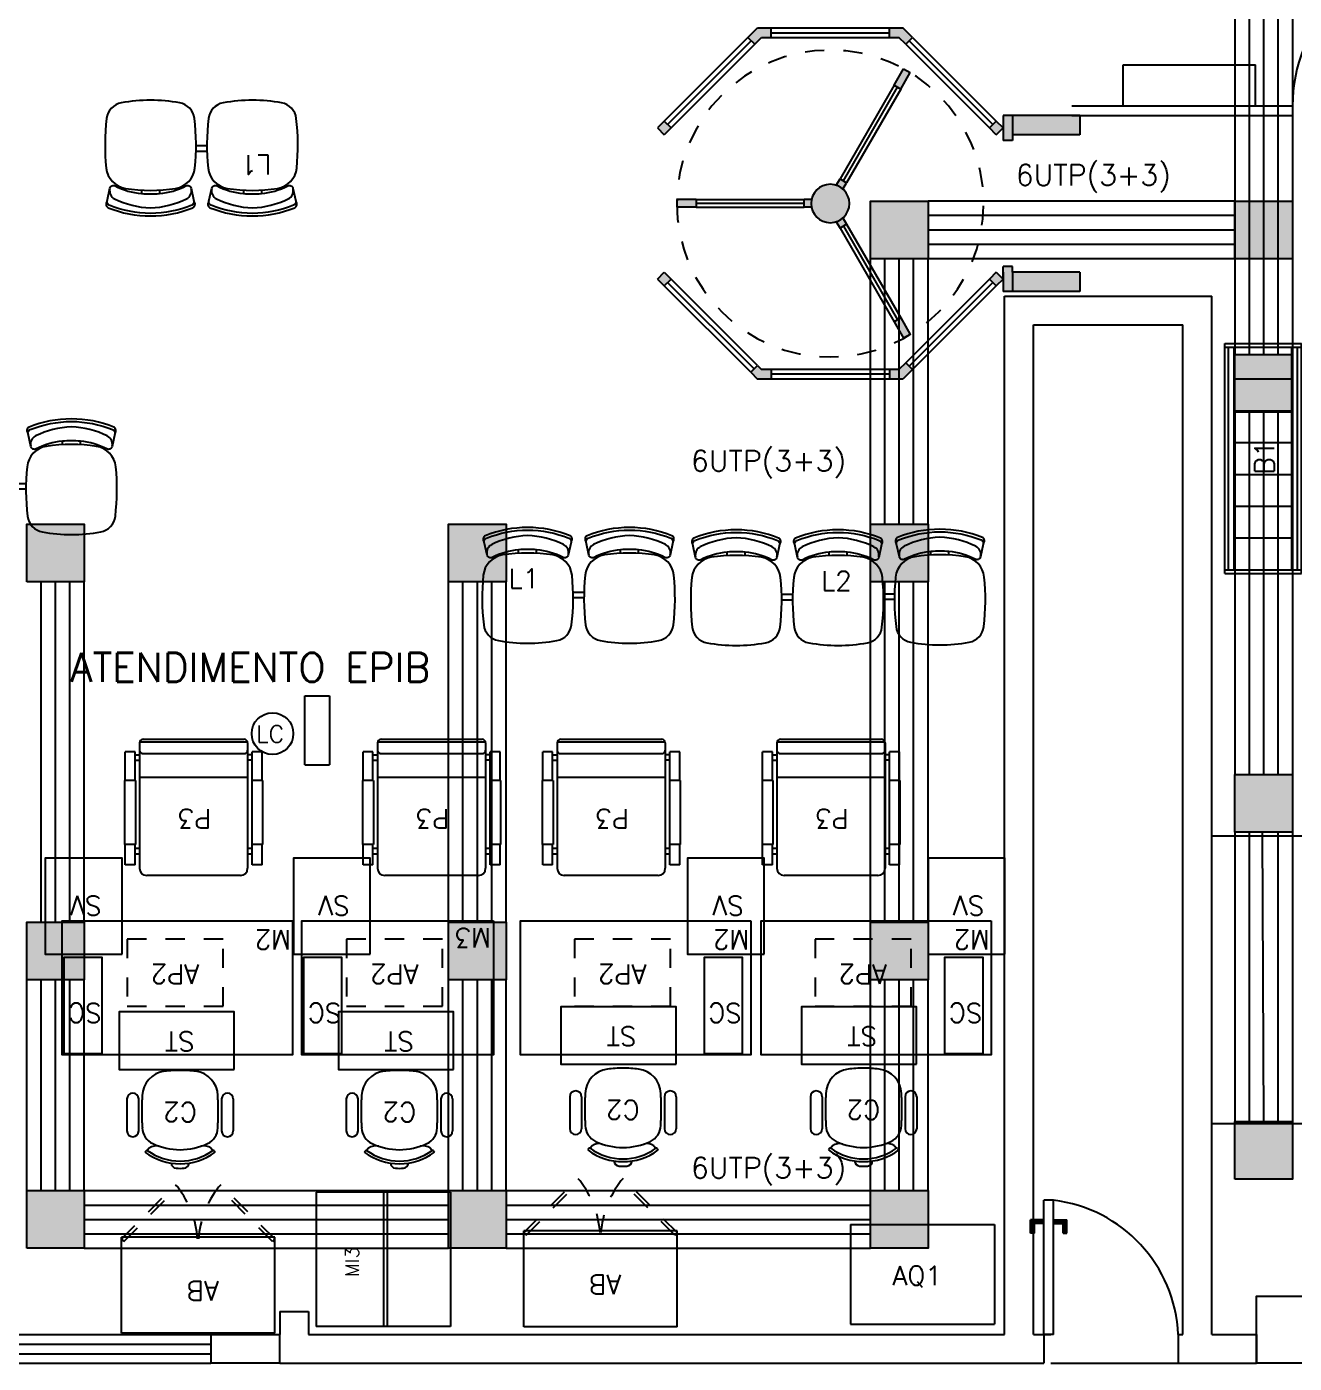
# Model space of a CAD drawing. Extents: x 16 to 124, y 36 to 90.
# Drawn here: x 109.15 to 115.76, y 65.8 to 72.77 of the extents above; entities that cross this region are included whole.
import ezdxf

# ---------------------------------------------------------------- set-up
doc = ezdxf.new("R2010")
doc.units = 0
doc.header["$LTSCALE"] = 0.02
doc.linetypes.add('HIDDEN', pattern=[0.375, 0.25, -0.125])
doc.linetypes.add('HIDDEN2', pattern=[0.1875, 0.125, -0.0625])
doc.layers.get('0').update_dxf_attribs({"linetype": 'CONTINUOUS'})
for name, color, linetype in [('42-TEXTO', 1, 'CONTINUOUS'), ('ACESSORIOS', 6, 'CONTINUOUS'), ('BLOCOS', 1, 'CONTINUOUS'), ('CADEIRAS', 6, 'CONTINUOUS'), ('CAIXAS', 7, 'CONTINUOUS'), ('CANALETAS', 4, 'CONTINUOUS'), ('CODIGO', 6, 'CONTINUOUS'), ('DIVISORIA', 5, 'CONTINUOUS'), ('DIVTETO', 5, 'CONTINUOUS'), ('ESQUAD-SOLID', 6, 'CONTINUOUS'), ('ESQUADRIA', 1, 'CONTINUOUS'), ('ESQUADRIA-F', 6, 'CONTINUOUS'), ('ESQUADRIAS-F', 2, 'CONTINUOUS'), ('ESQUADRIAS-G', 1, 'CONTINUOUS'), ('MESAS', 1, 'CONTINUOUS'), ('PAREDES', 7, 'CONTINUOUS'), ('PISO', 6, 'CONTINUOUS'), ('SUBPORTICO', 6, 'CONTINUOUS'), ('TEXTO', 7, 'CONTINUOUS')]:
    doc.layers.add(name, color=color, linetype=linetype)
doc.styles.add('COTAS', font='romans.shx', dxfattribs={"width": 0.75})
doc.styles.add('ROMANS', font='simplex.shx')

# ---------------------------------------------------------------- blocks, each defined once
blk = doc.blocks.new('MI3')
at = {"layer": 'MESAS'}
for p, q in [((0.7, 0), (0, 0)), ((0, -0.7), (0, 0)), ((0.7, -0.7), (0.7, 0)), ((0.7, -0.35), (0, -0.35)), ((0.7, -0.37), (0, -0.37)), ((0.7, -0.7), (0, -0.7))]:
    blk.add_line(p, q, dxfattribs=at)
at = {"layer": 'CODIGO', "style": 'ROMANS'}
blk.add_text('MI3', height=0.07, dxfattribs=at).set_placement((0.2581, -0.2223, -0.64))
blk = doc.blocks.new('A$C7B783AE8')
at = {"layer": 'ESQUADRIAS-F'}
blk.add_arc((-0.0332, 0.7376), 0.7384, 272.57372, 353.18409, dxfattribs=at)
at = {"layer": 'ESQUADRIAS-G'}
for p, q in [((0.5284, 0.75), (0.5284, 0.77)), ((0.5284, 0.77), (0.5984, 0.77)), ((0.5984, 0.7), (0.5984, 0.77)), ((0, 0.7), (0.7, 0.7)), ((0, 0.65), (0, 0.7)), ((0.5284, 0.75), (0.5784, 0.75)), ((0.5784, 0.7), (0.5784, 0.75)), ((0.7, 0.65), (0.7, 0.7)), ((0, 0.65), (0.7, 0.65)), ((0.5784, 0.65), (0.5784, 0.6)), ((0.5984, 0.65), (0.5984, 0.58)), ((0.5284, 0.6), (0.5784, 0.6)), ((0.5284, 0.6), (0.5284, 0.58)), ((0.5284, 0.58), (0.5984, 0.58))]:
    blk.add_line(p, q, dxfattribs=at)
for points in [[(0.5284, 0.75), (0.5784, 0.75), (0.5284, 0.77), (0.5984, 0.77)], [(0.5984, 0.7), (0.5984, 0.77), (0.5784, 0.7), (0.5784, 0.75)], [(0.5984, 0.58), (0.5984, 0.65), (0.5784, 0.6), (0.5784, 0.65)], [(0.5284, 0.58), (0.5984, 0.58), (0.5284, 0.6), (0.5784, 0.6)]]:
    blk.add_solid(points, dxfattribs=at)
blk = doc.blocks.new('PORTA-GIRA')
at = {"layer": 'ESQUAD-SOLID'}
h = blk.add_hatch(color=256, dxfattribs=at)
h.paths.add_polyline_path([(0.1, 2.1667), (0.0646, 2.2021), (0.0293, 2.1667), (0.0646, 2.1314)])
h.paths.add_polyline_path([(-0.3718, 1.695), (-0.4071, 1.7303), (-0.4571, 1.6803), (-0.4571, 1.6096), (-0.4071, 1.6096), (-0.4071, 1.6596)])
h.paths.add_polyline_path([(0.4786, 2.1008, 0.012502), (0.4386, 2.1008), (0.4386, 2.001), (0.4786, 2.001)])
h.paths.add_polyline_path([(0.8525, 2.2021), (0.8172, 2.1667), (0.8525, 2.1314), (0.8879, 2.1667)])
h.paths.add_polyline_path([(1.3743, 1.6803), (1.3389, 1.7157), (1.3036, 1.6803), (1.3243, 1.6596), (1.3243, 1.6096), (1.3743, 1.6096)])
h.paths.add_polyline_path([(1.3743, 0.9925), (1.3243, 0.9925), (1.3243, 0.9425), (1.2889, 0.9071), (1.3243, 0.8718), (1.3743, 0.9218)])
h.paths.add_polyline_path([(0.8525, 0.4707), (0.8172, 0.4354), (0.8525, 0.4), (0.8879, 0.4354)])
h.paths.add_polyline_path([(0.0646, 0.4707), (0.0293, 0.4354), (0.0646, 0.4), (0.1, 0.4354)])
h.paths.add_polyline_path([(-0.3718, 0.9071), (-0.4071, 0.9425), (-0.4071, 0.9925), (-0.4571, 0.9925), (-0.4571, 0.9218), (-0.4071, 0.8718)])
h.paths.add_polyline_path([(-0.1376, 0.9337), (-0.1576, 0.9684), (-0.244, 0.9185, 0.012502), (-0.224, 0.8838)])
h.paths.add_polyline_path([(1.0748, 0.9684), (1.0548, 0.9337), (1.1412, 0.8838, 0.012502), (1.1612, 0.9185)])
h.paths.add_polyline_path([(0.5586, 1.301, 1), (0.3586, 1.301, 1)])
h.paths.add_polyline_path([(0.1, 0.35), (0, 0.35), (0, 0), (0.1, 0)])
h.paths.add_polyline_path([(0.13, 0.4), (0.0646, 0.4), (0, 0.4), (0, 0.35), (0.1, 0.35), (0.13, 0.35)])
h.paths.add_polyline_path([(0.9172, 0.4), (0.8172, 0.4), (0.7872, 0.4), (0.7872, 0.35), (0.8172, 0.35), (0.9172, 0.35)])
h.paths.add_polyline_path([(0.9172, 0.35), (0.8172, 0.35), (0.8172, 0), (0.9172, 0)])
h.paths.add_polyline_path([(0.4786, 1.4376), (0.4386, 1.4376), (0.4386, 1.399, -0.101021), (0.4786, 1.399)])
h.paths.add_polyline_path([(0.5869, 1.2501), (0.5534, 1.2694, -0.101021), (0.5334, 1.2347), (0.5669, 1.2154)])
h.paths.add_polyline_path([(0.3637, 1.2694), (0.3303, 1.2501), (0.3503, 1.2154), (0.3837, 1.2347, -0.101021)])
at = {"layer": 'ESQUADRIA'}
for p, q in [((0.0293, 2.1667), (0.0646, 2.2021)), ((0.0293, 2.1667), (0.0646, 2.1314)), ((0.0646, 2.2021), (0.1, 2.1667)), ((0.0646, 2.1314), (0.1, 2.1667)), ((0.8525, 2.2021), (0.8172, 2.1667)), ((0.8172, 2.1667), (0.8525, 2.1314)), ((0.8525, 2.2021), (0.8879, 2.1667)), ((0.8879, 2.1667), (0.8525, 2.1314)), ((-0.3894, 1.7127), (0.047, 2.149)), ((0.4386, 2.001), (0.4386, 2.101)), ((0.4386, 2.101), (0.4786, 2.101)), ((0.4786, 2.001), (0.4786, 2.101)), ((1.3212, 1.698), (0.8702, 2.149)), ((0.4386, 2.001), (0.4786, 2.001)), ((0.4586, 1.4376), (0.4586, 2.001)), ((-0.4071, 1.7303), (-0.4571, 1.6803)), ((-0.4571, 1.6803), (-0.4571, 1.6096)), ((-0.4071, 1.7303), (-0.3718, 1.695)), ((-0.3718, 1.695), (-0.4071, 1.6596)), ((1.3389, 1.7157), (1.3036, 1.6803)), ((1.3036, 1.6803), (1.3243, 1.6596)), ((1.3389, 1.7157), (1.3743, 1.6803)), ((1.3743, 1.6096), (1.3743, 1.6803)), ((-0.4071, 1.6096), (-0.4571, 1.6096)), ((-0.4321, 1.6096), (-0.4321, 0.9925)), ((-0.4071, 1.6596), (-0.4071, 1.6096)), ((1.3243, 1.6096), (1.3243, 1.6596)), ((1.3243, 1.6096), (1.3743, 1.6096)), ((1.3493, 0.9925), (1.3493, 1.6096)), ((0.4786, 1.4376), (0.4386, 1.4376)), ((0.4386, 1.399), (0.4386, 1.4376)), ((0.4786, 1.399), (0.4786, 1.4376)), ((0.3637, 1.2694), (0.3303, 1.2501)), ((0.5534, 1.2694), (0.5869, 1.2501)), ((0.3403, 1.2327), (-0.1476, 0.951)), ((0.3303, 1.2501), (0.3503, 1.2154)), ((0.3837, 1.2347), (0.3503, 1.2154)), ((0.5334, 1.2347), (0.5669, 1.2154)), ((0.5669, 1.2154), (0.5869, 1.2501)), ((0.5769, 1.2327), (1.0648, 0.951)), ((-0.4571, 0.9925), (-0.4571, 0.9218)), ((-0.4071, 0.9925), (-0.4571, 0.9925)), ((-0.4071, 0.9925), (-0.4071, 0.9425)), ((1.3243, 0.9425), (1.3243, 0.9925)), ((1.3243, 0.9925), (1.3743, 0.9925)), ((1.3743, 0.9218), (1.3743, 0.9925)), ((-0.4071, 0.8718), (-0.4571, 0.9218)), ((-0.3718, 0.9071), (-0.4071, 0.9425)), ((-0.3718, 0.9071), (-0.4071, 0.8718)), ((-0.1576, 0.9684), (-0.2442, 0.9184)), ((-0.2442, 0.9184), (-0.2242, 0.8837)), ((-0.1376, 0.9337), (-0.2242, 0.8837)), ((-0.1576, 0.9684), (-0.1376, 0.9337)), ((1.0548, 0.9337), (1.0748, 0.9684)), ((1.0548, 0.9337), (1.1414, 0.8837)), ((1.0748, 0.9684), (1.1614, 0.9184)), ((1.1414, 0.8837), (1.1614, 0.9184)), ((1.2889, 0.9071), (1.3243, 0.9425)), ((1.2889, 0.9071), (1.3243, 0.8718)), ((1.3243, 0.8718), (1.3743, 0.9218)), ((-0.3894, 0.8894), (0.047, 0.453)), ((0.8702, 0.453), (1.3066, 0.8894)), ((0.0646, 0.4707), (0.0293, 0.4354)), ((0.0646, 0.4), (0.0293, 0.4354)), ((0.1, 0.4354), (0.0646, 0.4707)), ((0.1, 0.4354), (0.0646, 0.4)), ((0.8172, 0.4354), (0.8525, 0.4707)), ((0.8172, 0.4354), (0.8525, 0.4)), ((0.8525, 0.4707), (0.8879, 0.4354)), ((0.8525, 0.4), (0.8879, 0.4354)), ((0, 0), (0, 0.4)), ((0, 0.4), (0.1, 0.4)), ((0, 0.35), (0.1, 0.35)), ((0.0646, 0.4), (0.13, 0.4)), ((0.1, 0), (0.1, 0.35)), ((0.1, 0.35), (0.13, 0.35)), ((0.13, 0.35), (0.13, 0.4)), ((0.7872, 0.35), (0.7872, 0.4)), ((0.8525, 0.4), (0.7872, 0.4)), ((0.8172, 0.35), (0.7872, 0.35)), ((0.8172, 0.4), (0.9172, 0.4)), ((0.8172, 0), (0.8172, 0.35)), ((0.8172, 0.35), (0.9172, 0.35)), ((0.9172, 0), (0.9172, 0.4)), ((0, 0), (0.1, 0)), ((0.8172, 0), (0.9172, 0))]:
    blk.add_line(p, q, dxfattribs=at)
blk.add_circle((0.4586, 1.301), 0.1, dxfattribs=at)
at = {"layer": 'ESQUADRIA-F'}
for p, q in [((-0.4071, 1.7303), (0.0293, 2.1667)), ((1.3389, 1.7157), (0.8879, 2.1667)), ((-0.3718, 1.695), (0.0646, 2.1314)), ((1.3036, 1.6803), (0.8525, 2.1314)), ((0.4386, 2.001), (0.4386, 1.4376)), ((0.4786, 2.001), (0.4786, 1.4376)), ((-0.4571, 1.6096), (-0.4571, 0.9925)), ((-0.4071, 1.6096), (-0.4071, 0.9925)), ((1.3243, 0.9925), (1.3243, 1.6096)), ((1.3743, 0.9925), (1.3743, 1.6096)), ((-0.1576, 0.9684), (0.3303, 1.2501)), ((-0.1376, 0.9337), (0.3503, 1.2154)), ((0.5669, 1.2154), (1.0548, 0.9337)), ((0.5869, 1.2501), (1.0748, 0.9684)), ((-0.3718, 0.9071), (0.0646, 0.4707)), ((0.8525, 0.4707), (1.2889, 0.9071)), ((-0.4071, 0.8718), (0.0293, 0.4354)), ((0.8879, 0.4354), (1.3243, 0.8718))]:
    blk.add_line(p, q, dxfattribs=at)
at = {"layer": 'PISO', "linetype": 'HIDDEN'}
blk.add_circle((0.4586, 1.301), 0.8, dxfattribs=at)
blk = doc.blocks.new('AB')
at = {"layer": 'CODIGO', "linetype": 'HIDDEN2'}
for p, q in [((0.0127, -0.4782), (0.2937, -0.7602)), ((0.7873, -0.4782), (0.5063, -0.7602)), ((0, -0.491), (0.281, -0.7729)), ((0.8, -0.491), (0.519, -0.7729)), ((0.281, -0.7729), (0.2937, -0.7602)), ((0.519, -0.7729), (0.5063, -0.7602))]:
    blk.add_line(p, q, dxfattribs=at)
for centre, start, end in [((-0.0946, -0.4559), 321.91991, 355.92269), ((0.8946, -0.4559), 184.07731, 218.08009)]:
    blk.add_arc(centre, 0.4933, start, end, dxfattribs=at)
at = {"layer": 'MESAS'}
for p, q in [((0, 0), (0.8, 0)), ((0, 0), (0, -0.5)), ((0.8, 0), (0.8, -0.5)), ((0, -0.5), (0.013, -0.5)), ((0.013, -0.5), (0.782, -0.5)), ((0.782, -0.5), (0.8, -0.5)), ((0.8, -0.5), (0.787, -0.5))]:
    blk.add_line(p, q, dxfattribs=at)
at = {"layer": 'MESAS', "linetype": 'HIDDEN2'}
for p, q in [((0.0127, -0.4782), (0, -0.491)), ((0.7873, -0.4782), (0.8, -0.491))]:
    blk.add_line(p, q, dxfattribs=at)
at = {"layer": 'CODIGO', "style": 'ROMANS'}
blk.add_text('AB', height=0.1, dxfattribs=at).set_placement((0.291, -0.2702))
blk = doc.blocks.new('M2')
at = {"layer": 'MESAS'}
blk.add_lwpolyline([(0, 0), (0, 0.7), (1.2, 0.7), (1.2, 0)], close=True, dxfattribs=at)
at = {"layer": 'CODIGO', "style": 'ROMANS'}
blk.add_text('M2', height=0.1, dxfattribs=at).set_placement((0.0072, 0.0501))
blk = doc.blocks.new('ST')
at = {"layer": 'ACESSORIOS'}
blk.add_lwpolyline([(0, 0), (0, -0.3), (0.6, -0.3), (0.6, 0)], close=True, dxfattribs=at)
at = {"layer": 'CODIGO', "style": 'ROMANS'}
blk.add_text('ST', height=0.1, dxfattribs=at).set_placement((0.2067, -0.1973))
blk = doc.blocks.new('SC')
at = {"layer": 'ACESSORIOS'}
blk.add_lwpolyline([(0, 0), (0, -0.5), (0.2, -0.5), (0.2, 0)], close=True, dxfattribs=at)
at = {"layer": 'CODIGO', "style": 'ROMANS'}
blk.add_text('SC', height=0.1, dxfattribs=at).set_placement((0.0035, -0.2615))
blk = doc.blocks.new('SV')
at = {"layer": 'ACESSORIOS'}
blk.add_lwpolyline([(0, 0), (0, -0.5), (0.4, -0.5), (0.4, 0)], close=True, dxfattribs=at)
at = {"layer": 'CODIGO', "style": 'ROMANS'}
blk.add_text('SV', height=0.1, dxfattribs=at).set_placement((0.107, -0.3031))
blk = doc.blocks.new('A$C33302E0F')
at = {"layer": 'CADEIRAS'}
for p, q in [((0.1848, 0.4548), (0.1848, 0.4727)), ((0.2788, 0.4548), (0.2788, 0.4727)), ((0.7159, 0.4548), (0.7159, 0.4727)), ((0.8099, 0.4548), (0.8099, 0.4727)), ((1.247, 0.4578), (1.247, 0.4757)), ((1.341, 0.4578), (1.341, 0.4757)), ((0.4682, 0.2529), (0.5265, 0.2529)), ((0.4682, 0.2529), (0.4779, 0.2529)), ((0.4692, 0.2247), (0.5256, 0.2247)), ((0.9994, 0.2559), (1.0576, 0.2559)), ((1.0003, 0.2277), (1.0567, 0.2277))]:
    blk.add_line(p, q, dxfattribs=at)
for points in [[(0.4584, 0.5138, 0.481357), (0.4531, 0.5465, 0.097119), (0.2318, 0.5891, 0.097119), (0.0105, 0.5465, 0.481357), (0.0052, 0.5138)], [(0.1848, 0.4727, 0.100785), (0.0473, 0.4327, -0.49505), (0.0202, 0.4453), (0.0055, 0.5121, -0.365963), (0.0168, 0.5335, -0.0944), (0.2318, 0.5761, -0.0944), (0.4468, 0.5335, -0.365963), (0.4581, 0.5121), (0.4434, 0.4453, -0.49505), (0.4163, 0.4327, 0.100785), (0.2788, 0.4727, 0.100785)], [(0.9895, 0.5138, 0.481357), (0.9842, 0.5465, 0.097119), (0.7629, 0.5891, 0.097119), (0.5417, 0.5465, 0.481357), (0.5363, 0.5138)], [(0.7159, 0.4727, 0.100785), (0.5784, 0.4327, -0.49505), (0.5513, 0.4453), (0.5366, 0.5121, -0.365963), (0.548, 0.5335, -0.0944), (0.7629, 0.5761, -0.0944), (0.9779, 0.5335, -0.365963), (0.9892, 0.5121), (0.9746, 0.4453, -0.49505), (0.9475, 0.4327, 0.100785), (0.8099, 0.4727, 0.100785)], [(1.5206, 0.5168, 0.481357), (1.5153, 0.5495, 0.097119), (1.294, 0.5921, 0.097119), (1.0728, 0.5495, 0.481357), (1.0675, 0.5168)], [(1.247, 0.4757, 0.100785), (1.1095, 0.4357, -0.49505), (1.0824, 0.4483), (1.0677, 0.5151, -0.365963), (1.0791, 0.5365, -0.0944), (1.294, 0.5791, -0.0944), (1.509, 0.5365, -0.365963), (1.5203, 0.5151), (1.5057, 0.4483, -0.49505), (1.4786, 0.4357, 0.100785), (1.341, 0.4757, 0.100785)], [(0.444, 0.448, 0.344642), (0.419, 0.5003, 0.1068), (0.2318, 0.5474, 0.1068), (0.0446, 0.5003, 0.344642), (0.0196, 0.448)], [(0.9752, 0.448, 0.344642), (0.9501, 0.5003, 0.1068), (0.7629, 0.5474, 0.1068), (0.5758, 0.5003, 0.344642), (0.5507, 0.448)], [(1.5063, 0.451, 0.344642), (1.4812, 0.5032, 0.1068), (1.294, 0.5504, 0.1068), (1.1069, 0.5032, 0.344642), (1.0818, 0.451)]]:
    blk.add_lwpolyline(points, format="xyb", dxfattribs=at)
for points in [[(0.1008, 0.4459, 0.340817), (0.0005, 0.3401, 0.05523), (0.0028, 0.0813, 0.328643), (0.0792, 0, 0.09095), (0.3844, 0, 0.328643), (0.4608, 0.0813, 0.05523), (0.4631, 0.3401, 0.340817), (0.3628, 0.4459, 0.077917)], [(0.6319, 0.4459, 0.340817), (0.5316, 0.3401, 0.05523), (0.5339, 0.0813, 0.328643), (0.6103, 0, 0.09095), (0.9156, 0, 0.328643), (0.9919, 0.0813, 0.05523), (0.9942, 0.3401, 0.340817), (0.894, 0.4459, 0.077917)], [(1.163, 0.4489, 0.340817), (1.0627, 0.343, 0.05523), (1.065, 0.0843, 0.328643), (1.1414, 0.003, 0.09095), (1.4467, 0.003, 0.328643), (1.523, 0.0843, 0.05523), (1.5254, 0.343, 0.340817), (1.4251, 0.4489, 0.077917)]]:
    blk.add_lwpolyline(points, format="xyb", close=True, dxfattribs=at)
for centre in [(0.2318, -0.0397), (0.7629, -0.0397), (1.294, -0.0367)]:
    blk.add_arc(centre, 0.5146, 84.75947, 95.24053, dxfattribs=at)
at = {"layer": 'CODIGO', "style": 'ROMANS'}
blk.add_text('L2', height=0.1, dxfattribs=at).set_placement((0.6757, 0.2737))
blk = doc.blocks.new('M3')
at = {"layer": 'MESAS'}
blk.add_lwpolyline([(0, 0), (0, 0.7), (1, 0.7), (1, 0)], close=True, dxfattribs=at)
at = {"layer": 'CODIGO', "style": 'ROMANS'}
blk.add_text('M3', height=0.1, dxfattribs=at).set_placement((0.0126, 0.0393))
blk = doc.blocks.new('C2')
at = {"layer": 'CADEIRAS'}
for p, q in [((-0.1982, -0.0915), (-0.2039, -0.084)), ((-0.1822, -0.1051), (-0.1916, -0.0924)), ((0.141, -0.1051), (0.1505, -0.0924)), ((0.1571, -0.0915), (0.1627, -0.084)), ((-0.2978, -0.3612), (-0.2978, -0.1947)), ((-0.2367, -0.3612), (-0.2367, -0.1947)), ((0.1956, -0.3612), (0.1956, -0.1947)), ((0.2567, -0.3612), (0.2567, -0.1947)), ((-0.218, -0.3574), (-0.218, -0.237)), ((0.1768, -0.237), (0.1768, -0.3574))]:
    blk.add_line(p, q, dxfattribs=at)
for centre, radius, start, end in [((-0.0206, -0.3284), 0.329, 86.41668, 93.58332), ((-0.0206, -0.3284), 0.3055, 53.1301, 126.8699), ((-0.0206, -0.3284), 0.2914, 54.0396, 125.9604), ((-0.0394, -0.0281), 0.0282, 93.58332, 176.62809), ((-0.0018, -0.0281), 0.0282, 3.37191, 86.41668), ((-0.1236, -0.2134), 0.094, 114.93883, 178.30739), ((-0.1944, -0.0887), 0.0047, 216.8699, 305.9604), ((-0.1458, -0.0545), 0.0623, 234.34051, 285.73963), ((-0.0206, -0.435), 0.3384, 90, 114.93883), ((-0.0206, -0.435), 0.3384, 65.06117, 90), ((0.1047, -0.0545), 0.0623, 254.26037, 305.65949), ((0.0825, -0.2134), 0.094, 1.69261, 65.06117), ((0.1533, -0.0887), 0.0047, 234.0396, 323.1301), ((-0.2672, -0.1947), 0.0306, 0, 180), ((0.2261, -0.1947), 0.0306, 0, 180), ((0.675, -0.237), 0.893, 178.30739, 180), ((-0.7162, -0.237), 0.893, 0, 1.69261), ((-0.2672, -0.3612), 0.0306, 180, 0), ((0.487, -0.3574), 0.705, 180, 181.72928), ((-0.0861, -0.3747), 0.1316, 181.72928, 263.15503), ((0.045, -0.3747), 0.1316, 276.84497, 358.27072), ((-0.5282, -0.3574), 0.705, 358.27072, 360), ((0.2261, -0.3612), 0.0306, 180, 0), ((-0.0206, 0.1713), 0.6815, 263.15503, 270), ((-0.0206, 0.1713), 0.6815, 270, 276.84497)]:
    blk.add_arc(centre, radius, start, end, dxfattribs=at)
at = {"layer": 'CODIGO', "style": 'ROMANS'}
blk.add_text('C2', height=0.1, dxfattribs=at).set_placement((-0.1076, -0.3426))
blk = doc.blocks.new('AQ1')
at = {"layer": 'MESAS'}
for p, q in [((0, 0), (0, -0.52)), ((0, 0), (0.75, 0)), ((0.75, 0), (0.75, -0.52)), ((0, -0.52), (0.75, -0.52))]:
    blk.add_line(p, q, dxfattribs=at)
at = {"layer": 'CODIGO', "style": 'ROMANS'}
blk.add_text('AQ1', height=0.1, dxfattribs=at).set_placement((0.2189, -0.3171))
blk = doc.blocks.new('A$C2DC308E3')
at = {"layer": 'CADEIRAS'}
for p, q in [((0.1848, 0.4548), (0.1848, 0.4727)), ((0.2788, 0.4548), (0.2788, 0.4727)), ((0.7159, 0.4548), (0.7159, 0.4727)), ((0.8099, 0.4548), (0.8099, 0.4727)), ((0.4682, 0.2529), (0.5265, 0.2529)), ((0.4682, 0.2529), (0.4779, 0.2529)), ((0.4692, 0.2247), (0.5256, 0.2247))]:
    blk.add_line(p, q, dxfattribs=at)
for points in [[(0.4584, 0.5138, 0.481357), (0.4531, 0.5465, 0.097119), (0.2318, 0.5891, 0.097119), (0.0105, 0.5465, 0.481357), (0.0052, 0.5138)], [(0.1848, 0.4727, 0.100785), (0.0473, 0.4327, -0.49505), (0.0202, 0.4453), (0.0055, 0.5121, -0.365963), (0.0168, 0.5335, -0.0944), (0.2318, 0.5761, -0.0944), (0.4468, 0.5335, -0.365963), (0.4581, 0.5121), (0.4434, 0.4453, -0.49505), (0.4163, 0.4327, 0.100785), (0.2788, 0.4727, 0.100785)], [(0.9895, 0.5138, 0.481357), (0.9842, 0.5465, 0.097119), (0.7629, 0.5891, 0.097119), (0.5417, 0.5465, 0.481357), (0.5363, 0.5138)], [(0.7159, 0.4727, 0.100785), (0.5784, 0.4327, -0.49505), (0.5513, 0.4453), (0.5366, 0.5121, -0.365963), (0.548, 0.5335, -0.0944), (0.7629, 0.5761, -0.0944), (0.9779, 0.5335, -0.365963), (0.9892, 0.5121), (0.9746, 0.4453, -0.49505), (0.9475, 0.4327, 0.100785), (0.8099, 0.4727, 0.100785)], [(0.444, 0.448, 0.344642), (0.419, 0.5003, 0.1068), (0.2318, 0.5474, 0.1068), (0.0446, 0.5003, 0.344642), (0.0196, 0.448)], [(0.9752, 0.448, 0.344642), (0.9501, 0.5003, 0.1068), (0.7629, 0.5474, 0.1068), (0.5758, 0.5003, 0.344642), (0.5507, 0.448)]]:
    blk.add_lwpolyline(points, format="xyb", dxfattribs=at)
for points in [[(0.1008, 0.4459, 0.340817), (0.0005, 0.3401, 0.05523), (0.0028, 0.0813, 0.328643), (0.0792, 0, 0.09095), (0.3844, 0, 0.328643), (0.4608, 0.0813, 0.05523), (0.4631, 0.3401, 0.340817), (0.3629, 0.4459, 0.077917)], [(0.6319, 0.4459, 0.340817), (0.5316, 0.3401, 0.05523), (0.5339, 0.0813, 0.328643), (0.6103, 0, 0.09095), (0.9156, 0, 0.328643), (0.9919, 0.0813, 0.05523), (0.9942, 0.3401, 0.340817), (0.894, 0.4459, 0.077917)]]:
    blk.add_lwpolyline(points, format="xyb", close=True, dxfattribs=at)
for centre in [(0.2318, -0.0397), (0.7629, -0.0397)]:
    blk.add_arc(centre, 0.5146, 84.75947, 95.24053, dxfattribs=at)
at = {"layer": 'CODIGO', "style": 'ROMANS'}
blk.add_text('L1', height=0.1, dxfattribs=at).set_placement((0.1328, 0.273))
blk = doc.blocks.new('P3')
at = {"layer": 'CADEIRAS'}
for p, q in [((0, 0), (0, -0.1057)), ((0, 0), (0.0517, 0)), ((0.0517, 0), (0.0517, -0.1057)), ((0.0752, -0.6353), (0.0752, 0.0183)), ((0.1128, 0.0559), (0.6016, 0.0559)), ((0.6392, -0.6353), (0.6392, 0.0183)), ((0.6627, 0), (0.7144, 0)), ((0.6627, 0), (0.6627, -0.1057)), ((0.7144, 0), (0.7144, -0.1057)), ((0.0517, -0.0557), (0.0752, -0.0557)), ((0.6392, -0.0557), (0.6627, -0.0557)), ((-0.0023, -0.4387), (-0.0023, -0.1057)), ((-0.0023, -0.1057), (0.054, -0.1057)), ((0.0517, -0.0839), (0.0752, -0.0839)), ((0.054, -0.4387), (0.054, -0.1057)), ((0.6392, -0.0839), (0.6627, -0.0839)), ((0.6604, -0.1057), (0.7167, -0.1057)), ((0.6604, -0.4387), (0.6604, -0.1057)), ((0.7167, -0.4387), (0.7167, -0.1057)), ((-0.0023, -0.4387), (0.054, -0.4387)), ((0, -0.4387), (0, -0.5891)), ((0.0517, -0.4387), (0.0517, -0.5891)), ((0.0752, -0.4545), (0.6392, -0.4545)), ((0.6604, -0.4387), (0.7167, -0.4387)), ((0.6627, -0.4387), (0.6627, -0.5891)), ((0.7144, -0.4387), (0.7144, -0.5891)), ((0.0517, -0.5448), (0.0752, -0.5448)), ((0.6627, -0.5448), (0.6392, -0.5448)), ((0, -0.5891), (0.0517, -0.5891)), ((0.0517, -0.573), (0.0752, -0.573)), ((0.6204, -0.5792), (0.094, -0.5792)), ((0.6627, -0.573), (0.6392, -0.573)), ((0.6627, -0.5891), (0.7144, -0.5891)), ((0.6381, -0.6416), (0.0763, -0.6416)), ((0.6204, -0.6541), (0.094, -0.6541))]:
    blk.add_line(p, q, dxfattribs=at)
for centre, radius, start, end in [((0.1128, 0.0183), 0.0376, 90, 180), ((0.6016, 0.0183), 0.0376, 0, 90), ((0.094, -0.598), 0.0188, 90, 180), ((0.6204, -0.598), 0.0188, 0, 90), ((0.094, -0.6353), 0.0188, 180, 270), ((0.6204, -0.6353), 0.0188, 270, 0)]:
    blk.add_arc(centre, radius, start, end, dxfattribs=at)
at = {"layer": 'CODIGO', "style": 'ROMANS'}
blk.add_text('P3', height=0.1, dxfattribs=at).set_placement((0.2635, -0.2902))
blk = doc.blocks.new('AP2')
at = {"layer": 'ACESSORIOS', "linetype": 'HIDDEN'}
blk.add_lwpolyline([(0, 0), (0, -0.35), (0.5, -0.35), (0.5, 0)], close=True, dxfattribs=at)
at = {"layer": 'CODIGO', "style": 'ROMANS'}
blk.add_text('AP2', height=0.1, dxfattribs=at).set_placement((0.1246, -0.2173))
blk = doc.blocks.new('LC')
at = {"layer": 'ACESSORIOS'}
blk.add_circle((0, 0), 0.1086, dxfattribs=at)
at = {"layer": 'CODIGO', "style": 'ROMANS'}
blk.add_text('LC', height=0.09, dxfattribs=at).set_placement((-0.0855, -0.047))
blk = doc.blocks.new('B1')
at = {"layer": 'MESAS'}
for p, q in [((-0.02, 0), (1.18, 0)), ((-0.02, 0), (-0.02, -0.4)), ((0, 0), (0, -0.4)), ((0, -0.02), (1.16, -0.02)), ((0, -0.05), (1.16, -0.05)), ((0.1657, -0.05), (0.1657, -0.35)), ((0.3314, -0.05), (0.3314, -0.35)), ((0.4971, -0.05), (0.4971, -0.35)), ((0.6629, -0.05), (0.6629, -0.35)), ((0.8286, -0.05), (0.8286, -0.35)), ((0.9943, -0.05), (0.9943, -0.35)), ((1.16, 0), (1.16, -0.4)), ((1.18, 0), (1.18, -0.4)), ((-0.02, -0.4), (1.18, -0.4)), ((0, -0.35), (1.16, -0.35)), ((0, -0.38), (1.16, -0.38))]:
    blk.add_line(p, q, dxfattribs=at)
at = {"layer": 'CODIGO', "style": 'ROMANS'}
blk.add_text('B1', height=0.1, dxfattribs=at).set_placement((0.497, -0.2579))
blk = doc.blocks.new('A$C05567B69')
at = {"layer": 'ESQUADRIAS-F'}
blk.add_arc((0.8, 0), 0.8, 93.58332, 180, dxfattribs=at)
at = {"layer": 'ESQUADRIAS-G'}
for p, q in [((0.75, 0), (0.75, 0.7984)), ((0.75, 0.7984), (0.8, 0.7984)), ((0.8, 0), (0.8, 0.7984)), ((0.68, 0.6284), (0.68, 0.6984)), ((0.75, 0.6984), (0.68, 0.6984)), ((0.8, 0.6984), (0.87, 0.6984)), ((0.87, 0.6284), (0.87, 0.6984)), ((0.7, 0.6284), (0.68, 0.6284)), ((0.7, 0.6284), (0.7, 0.6784)), ((0.75, 0.6784), (0.7, 0.6784)), ((0.8, 0.6784), (0.85, 0.6784)), ((0.85, 0.6284), (0.85, 0.6784)), ((0.85, 0.6284), (0.87, 0.6284)), ((0.75, 0), (0.8, 0))]:
    blk.add_line(p, q, dxfattribs=at)
for points in [[(0.68, 0.6984), (0.75, 0.6984), (0.7, 0.6784), (0.75, 0.6784)], [(0.68, 0.6284), (0.68, 0.6984), (0.7, 0.6284), (0.7, 0.6784)], [(0.8, 0.6984), (0.87, 0.6984), (0.8, 0.6784), (0.85, 0.6784)], [(0.85, 0.6284), (0.85, 0.6784), (0.87, 0.6284), (0.87, 0.6984)]]:
    blk.add_solid(points, dxfattribs=at)

msp = doc.modelspace()

# ---------------------------------------------------------------- hatches: boundary and pattern name
at = {"layer": 'CAIXAS'}
for color, points in [(5, [(113.85348, 71.56213), (113.85348, 71.86213), (113.55348, 71.86213), (113.55348, 71.56213)]), (5, [(115.75348, 71.56213), (115.75348, 71.86213), (115.45348, 71.86213), (115.45348, 71.56213)]), (4, [(115.75348, 70.7631), (115.75348, 71.0631), (115.45348, 71.0631), (115.45348, 70.7631)]), (4, [(109.45348, 69.8781), (109.45348, 70.1781), (109.15348, 70.1781), (109.15348, 69.8781)]), (4, [(111.65348, 69.8781), (111.65348, 70.1781), (111.35348, 70.1781), (111.35348, 69.8781)]), (4, [(113.85348, 69.8781), (113.85348, 70.1781), (113.55348, 70.1781), (113.55348, 69.8781)]), (4, [(115.75348, 68.57293), (115.75348, 68.87293), (115.45348, 68.87293), (115.45348, 68.57293)]), (4, [(109.45348, 67.8031), (109.45348, 68.1031), (109.15348, 68.1031), (109.15348, 67.8031)]), (4, [(111.65348, 67.8031), (111.65348, 68.1031), (111.35348, 68.1031), (111.35348, 67.8031)]), (4, [(113.85348, 67.8031), (113.85348, 68.1031), (113.55348, 68.1031), (113.55348, 67.8031)]), (4, [(115.75348, 66.7631), (115.75348, 67.0631), (115.45348, 67.0631), (115.45348, 66.7631)]), (5, [(109.45348, 66.4031), (109.45348, 66.7031), (109.15348, 66.7031), (109.15348, 66.4031)]), (5, [(111.65348, 66.4031), (111.65348, 66.7031), (111.35348, 66.7031), (111.35348, 66.4031)]), (5, [(113.85348, 66.4031), (113.85348, 66.7031), (113.55348, 66.7031), (113.55348, 66.4031)])]:
    msp.add_hatch(color=color, dxfattribs=at).paths.add_polyline_path(points)

# ---------------------------------------------------------------- linework, layer by layer
for points in [[(113.55348, 71.56213), (113.55348, 71.86213), (113.85348, 71.86213), (113.85348, 71.56213)], [(115.45348, 71.56213), (115.45348, 71.86213), (115.75348, 71.86213), (115.75348, 71.56213)], [(115.45348, 70.7631), (115.45348, 71.0631), (115.75348, 71.0631), (115.75348, 70.7631)], [(109.15348, 69.8781), (109.15348, 70.1781), (109.45348, 70.1781), (109.45348, 69.8781)], [(111.35348, 69.8781), (111.35348, 70.1781), (111.65348, 70.1781), (111.65348, 69.8781)], [(113.55348, 69.8781), (113.55348, 70.1781), (113.85348, 70.1781), (113.85348, 69.8781)], [(115.45348, 68.57293), (115.45348, 68.87293), (115.75348, 68.87293), (115.75348, 68.57293)], [(109.15348, 67.8031), (109.15348, 68.1031), (109.45348, 68.1031), (109.45348, 67.8031)], [(111.35348, 67.8031), (111.35348, 68.1031), (111.65348, 68.1031), (111.65348, 67.8031)], [(113.55348, 67.8031), (113.55348, 68.1031), (113.85348, 68.1031), (113.85348, 67.8031)], [(115.45348, 66.7631), (115.45348, 67.0631), (115.75348, 67.0631), (115.75348, 66.7631)], [(109.15348, 66.4031), (109.15348, 66.7031), (109.45348, 66.7031), (109.45348, 66.4031)], [(111.35348, 66.4031), (111.35348, 66.7031), (111.65348, 66.7031), (111.65348, 66.4031)], [(113.55348, 66.4031), (113.55348, 66.7031), (113.85348, 66.7031), (113.85348, 66.4031)]]:
    msp.add_lwpolyline(points, close=True, dxfattribs=at)
at = {"layer": 'CANALETAS'}
for p, q in [((115.45348, 74.7631), (115.45348, 71.0631)), ((115.52848, 74.7631), (115.52848, 71.0631)), ((115.60348, 74.7631), (115.60348, 71.0631)), ((115.67848, 74.7631), (115.67848, 71.0631)), ((115.75348, 74.7631), (115.75348, 71.0631)), ((115.45348, 71.86213), (113.85348, 71.86213)), ((115.45348, 71.78713), (113.85348, 71.78713)), ((115.45348, 71.71213), (113.85348, 71.71213)), ((115.45348, 71.63713), (113.85348, 71.63713)), ((113.55348, 70.1781), (113.55348, 71.56213)), ((113.62848, 70.1781), (113.62848, 71.56213)), ((113.70348, 70.1781), (113.70348, 71.56213)), ((113.77848, 70.1781), (113.77848, 71.56213)), ((113.85348, 70.1781), (113.85348, 71.56213)), ((115.45348, 71.56213), (113.85348, 71.56213)), ((115.45348, 70.7631), (115.45348, 68.87293)), ((115.52848, 70.7631), (115.52848, 68.87293)), ((115.60348, 70.7631), (115.60348, 68.87293)), ((115.67848, 70.7631), (115.67848, 68.87293)), ((115.75348, 70.7631), (115.75348, 68.87293)), ((109.22848, 68.1031), (109.22848, 69.8781)), ((109.30348, 68.1031), (109.30348, 69.8781)), ((109.37848, 68.1031), (109.37848, 69.8781)), ((109.45348, 68.1031), (109.45348, 69.8781)), ((111.35348, 68.1031), (111.35348, 69.8781)), ((111.42848, 68.1031), (111.42848, 69.8781)), ((111.50348, 68.1031), (111.50348, 69.8781)), ((111.57848, 68.1031), (111.57848, 69.8781)), ((111.65348, 68.1031), (111.65348, 69.8781)), ((113.55348, 68.1031), (113.55348, 69.8781)), ((113.62848, 68.1031), (113.62848, 69.8781)), ((113.70348, 68.1031), (113.70348, 69.8781)), ((113.77848, 68.1031), (113.77848, 69.8781)), ((113.85348, 68.1031), (113.85348, 69.8781)), ((115.45348, 68.57293), (115.45348, 67.0631)), ((115.52848, 68.57293), (115.52848, 67.0631)), ((115.59682, 68.57293), (115.60348, 67.0631)), ((115.67848, 68.57293), (115.67848, 67.0631)), ((115.75348, 68.57293), (115.75348, 67.0631)), ((109.15348, 66.7031), (109.15348, 67.8031)), ((109.22848, 66.7031), (109.22848, 67.8031)), ((109.30348, 66.7031), (109.30348, 67.8031)), ((109.37848, 66.7031), (109.37848, 67.8031)), ((109.45348, 66.7031), (109.45348, 67.8031)), ((111.35348, 66.7031), (111.35348, 67.8031)), ((111.42848, 66.7031), (111.42848, 67.8031)), ((111.50348, 66.7031), (111.50348, 67.8031)), ((111.57848, 66.7031), (111.57848, 67.8031)), ((111.65348, 66.7031), (111.65348, 67.8031)), ((113.55348, 66.7031), (113.55348, 67.8031)), ((113.62848, 66.7031), (113.62848, 67.8031)), ((113.70348, 66.7031), (113.70348, 67.8031)), ((113.77848, 66.7031), (113.77848, 67.8031)), ((113.85348, 66.7031), (113.85348, 67.8031)), ((109.45348, 66.7031), (111.35348, 66.7031)), ((111.65348, 66.7031), (113.55348, 66.7031)), ((109.45348, 66.6281), (111.35348, 66.6281)), ((111.65348, 66.6281), (113.55348, 66.6281)), ((109.45348, 66.5531), (111.35348, 66.5531)), ((111.65348, 66.5531), (113.55348, 66.5531)), ((109.45348, 66.4781), (111.35348, 66.4781)), ((111.65348, 66.4781), (113.55348, 66.4781)), ((109.45348, 66.4031), (111.35348, 66.4031)), ((111.65348, 66.4031), (113.55348, 66.4031))]:
    msp.add_line(p, q, dxfattribs=at)
at = {"layer": 'DIVISORIA'}
for p, q in [((114.87171, 72.35903), (114.87171, 72.57307)), ((114.87171, 72.57307), (115.56151, 72.57307)), ((115.56151, 72.35903), (115.56151, 72.57307)), ((114.60314, 72.35903), (115.75411, 72.35903)), ((114.60314, 72.30903), (115.75411, 72.30903))]:
    msp.add_line(p, q, dxfattribs=at)
at = {"layer": 'DIVTETO'}
msp.add_line((115.75411, 72.35903), (115.75411, 72.30903), dxfattribs=at)
at = {"layer": 'ESQUADRIA'}
for p, q in [((108.11348, 65.9531), (110.11348, 65.9531)), ((108.11348, 65.9031), (110.11348, 65.9031)), ((108.11348, 65.8531), (110.11348, 65.8531)), ((108.11348, 65.8031), (110.11348, 65.8031))]:
    msp.add_line(p, q, dxfattribs=at)
at = {"layer": 'PAREDES'}
for p, q in [((114.25283, 71.367), (115.33283, 71.367)), ((114.25283, 65.9531), (114.25283, 71.367)), ((115.33283, 65.9531), (115.33283, 71.367)), ((114.40283, 71.217), (115.18283, 71.217)), ((114.40283, 65.9531), (114.40283, 71.217)), ((115.18283, 65.9531), (115.18283, 71.217)), ((110.60309, 69.28353), (110.73283, 69.28353)), ((110.60309, 68.92353), (110.60309, 69.28353)), ((110.73283, 69.28353), (110.73283, 68.92353)), ((110.60309, 68.92353), (110.73283, 68.92353)), ((110.47348, 66.0731), (110.47348, 65.9531)), ((110.47348, 66.0731), (110.62348, 66.0731)), ((110.62348, 66.0731), (110.62348, 65.9531)), ((110.11348, 65.9531), (110.47348, 65.9531)), ((110.11348, 65.9531), (110.11348, 65.8031)), ((110.47348, 65.8031), (110.47348, 65.9531)), ((110.62348, 65.9531), (114.25283, 65.9531)), ((114.40283, 65.9531), (114.49348, 65.9531)), ((114.45804, 65.9531), (114.45804, 65.8031)), ((115.15804, 65.9531), (115.15804, 65.8031)), ((115.15804, 65.9531), (115.18283, 65.9531)), ((115.33283, 65.9531), (115.56639, 65.9531)), ((115.56639, 65.9531), (115.56639, 65.8031)), ((110.47348, 65.8031), (110.11348, 65.8031)), ((110.47348, 65.8031), (114.45804, 65.8031)), ((115.19348, 65.8031), (115.56639, 65.8031))]:
    msp.add_line(p, q, dxfattribs=at)
at = {"layer": 'PISO'}
for p, q in [((115.33283, 68.5531), (116.48283, 68.5531)), ((115.33283, 67.0531), (116.33283, 67.0531)), ((114.49348, 65.8031), (115.19348, 65.8031))]:
    msp.add_line(p, q, dxfattribs=at)
at = {"layer": 'SUBPORTICO'}
msp.add_lwpolyline([(115.56639, 65.8031), (115.56639, 66.1531), (115.96639, 66.1531), (115.96639, 65.9531), (115.81639, 65.8031)], close=True, dxfattribs=at)
msp.add_lwpolyline([(115.56639, 65.8031), (115.56639, 66.1531), (115.96639, 66.1531), (115.96639, 65.9531), (115.81639, 65.8031)], close=True, dxfattribs=at)

# ---------------------------------------------------------------- block references
at = {"rotation": 180}
for name, p in [('P3', (110.38081, 68.40257)), ('P3', (111.62181, 68.40257)), ('P3', (112.55853, 68.40257)), ('P3', (113.70468, 68.40257)), ('SV', (109.65037, 67.93698)), ('SV', (110.94441, 67.93698)), ('SV', (112.99978, 67.93698)), ('SV', (114.25438, 67.93698)), ('M2', (110.53889, 68.11064)), ('M3', (111.58724, 68.11064)), ('M2', (112.92867, 68.11064)), ('M2', (114.18327, 68.11064)), ('AP2', (110.17774, 67.66484)), ('AP2', (111.32152, 67.66484)), ('AP2', (112.51019, 67.66484)), ('AP2', (113.76479, 67.66484)), ('SC', (109.54767, 67.41872)), ('SC', (110.79752, 67.41872)), ('SC', (112.88561, 67.41872)), ('SC', (114.14022, 67.41872)), ('ST', (110.23519, 67.33498)), ('ST', (111.37897, 67.33498)), ('ST', (112.53952, 67.36192)), ('ST', (113.79412, 67.36192)), ('C2', (109.93278, 66.82004)), ('C2', (111.07656, 66.82004)), ('C2', (112.24229, 66.83149)), ('C2', (113.4969, 66.83149)), ('AB', (112.5455, 65.99338)), ('AB', (110.44703, 65.96038))]:
    msp.add_blockref(name, p, dxfattribs=at)
at = {"layer": 'ACESSORIOS', "xscale": -1, "rotation": 89.99999999999977}
msp.add_blockref('PORTA-GIRA', (114.64461, 72.30903), dxfattribs=at)
at = {"layer": 'BLOCOS', "rotation": 90}
for name, p in [('B1', (115.40065, 69.9411)), ('MI3', (110.66346, 65.99518))]:
    msp.add_blockref(name, p, dxfattribs=at)
at = {"layer": 'BLOCOS'}
for name, p in [('LC', (110.43513, 69.08629)), ('AQ1', (113.44932, 66.5273))]:
    msp.add_blockref(name, p, dxfattribs=at)
at = {"layer": 'PAREDES', "rotation": 180}
msp.add_blockref('A$C2DC308E3', (110.56203, 72.37511), dxfattribs=at)
at = {"layer": 'PAREDES'}
for name, p in [('A$C33302E0F', (108.09255, 70.13496)), ('A$C2DC308E3', (111.53386, 69.57176)), ('A$C33302E0F', (112.62154, 69.55962))]:
    msp.add_blockref(name, p, dxfattribs=at)
at = {"layer": 'PISO'}
msp.add_blockref('A$C05567B69', (115.75411, 72.35903), dxfattribs=at)
at = {"layer": 'PISO', "rotation": 90}
msp.add_blockref('A$C7B783AE8', (115.15804, 65.9531), dxfattribs=at)

# ---------------------------------------------------------------- texts
at = {"layer": '42-TEXTO', "style": 'ROMANS'}
for p in [(114.31107, 71.94401), (112.61709, 70.45428), (112.61709, 66.76783)]:
    msp.add_text('6UTP(3+3)', height=0.109031, dxfattribs=at).set_placement(p)
at = {"layer": 'TEXTO', "style": 'COTAS'}
msp.add_text('ATENDIMENTO EPIB', height=0.15, dxfattribs=at).set_placement((109.38084, 69.35662))

doc.saveas('drawing.dxf')
